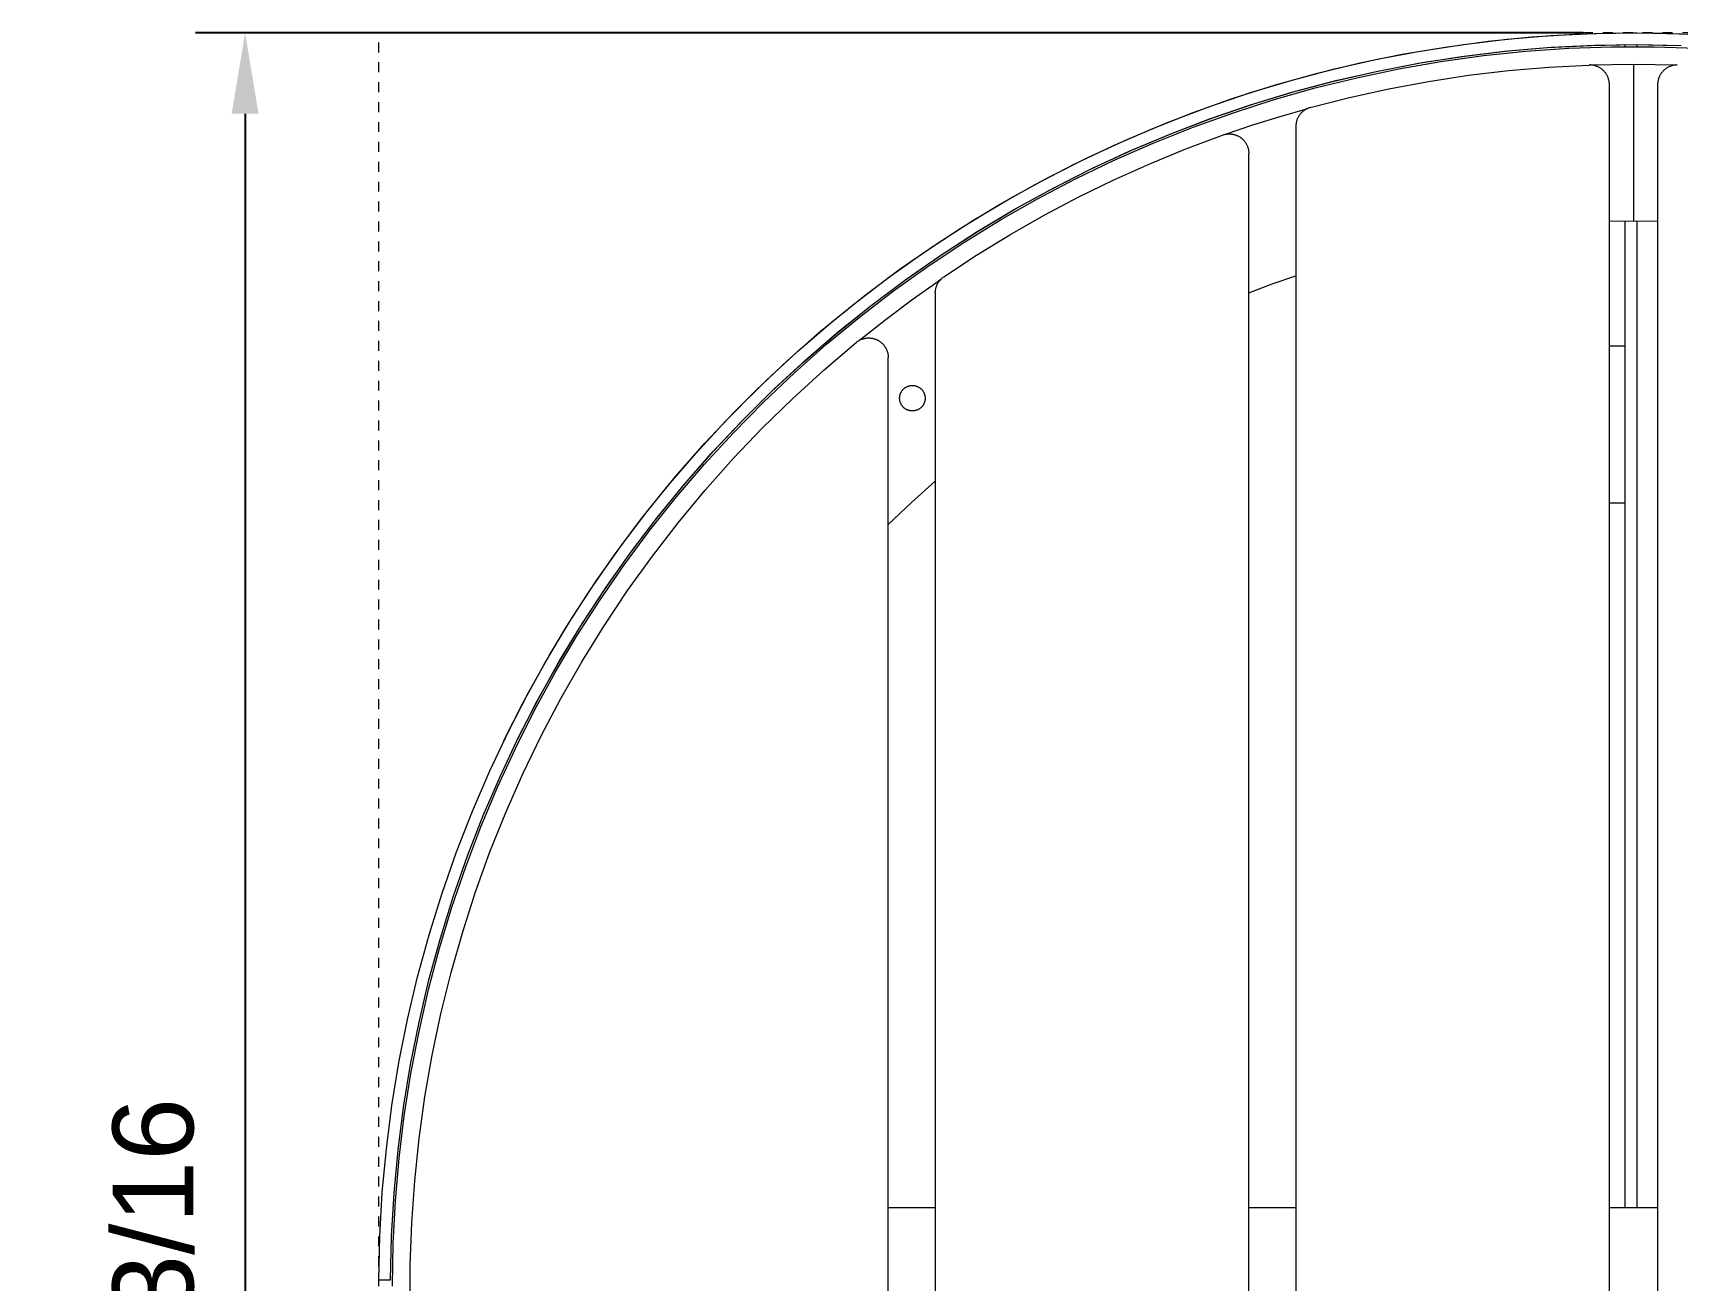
# Model space of a CAD drawing. Header units: inches. Extents: x 4 to 96.5, y 3.2 to 71.9.
# Drawn here: x 4.01 to 20.53, y 15.88 to 28.41 of the extents above; entities that cross this region are included whole.
import ezdxf

# ---------------------------------------------------------------- set-up
doc = ezdxf.new("R2010")
doc.units = ezdxf.units.IN
doc.linetypes.add('HIDDEN', pattern=[1.905, 1.27, -0.635])
for name, color, linetype, lineweight in [('ZANO_R', 7, 'Continuous', 0), ('ZANO_R_przerywana', 250, 'HIDDEN', 0), ('ZANO_W', 1, 'Continuous', 0)]:
    doc.layers.add(name, color=color, linetype=linetype, lineweight=lineweight)
doc.styles.add('Arial', font='arial.ttf')
doc.styles.get("Standard").update_dxf_attribs({"font": 'arial.ttf'})
doc.dimstyles.new('amerykanie', dxfattribs={"dimtxt": 50, "dimasz": 50, "dimexe": 0.5, "dimexo": 0.5, "dimgap": 1, "dimtad": 1, "dimdec": 0, "dimzin": 0, "dimlunit": 5, "dimtxsty": 'Standard', "dimcen": 0.09, "dimclrd": 1, "dimclre": 1, "dimclrt": 1, "dimazin": 0, "dimtfac": 1, "dimtdec": 0, "dimtmove": 0, "dimatfit": 3, "dimfxl": 1, "dimtzin": 0, "dimarcsym": 1})

# ---------------------------------------------------------------- blocks, each defined once
blk = doc.blocks.new('*D359')
at = {"layer": 'ZANO_W', "color": 1, "lineweight": -2}
for p, q in [((19.586, 28.414), (5.645, 28.414)), ((6.145, 27.601), (6.145, 4.03)), ((19.586, 3.218), (5.645, 3.218))]:
    blk.add_line(p, q, dxfattribs=at)
at = {"layer": 'ZANO_W', "color": 1}
for points in [[(6.28, 27.601), (6.01, 27.601), (6.145, 28.414)], [(6.01, 4.03), (6.28, 4.03), (6.145, 3.218)]]:
    blk.add_solid(points, dxfattribs=at)
at = {"layer": 'ZANO_W', "color": 1, "insert": (5.225, 15.816), "char_height": 0.8125, "attachment_point": 5, "rotation": 90, "style": 'Arial'}
blk.add_mtext('{\\fArial|b0|i0|c238|p34;25 3/16}', dxfattribs=at)

msp = doc.modelspace()

# ---------------------------------------------------------------- linework, layer by layer
at = {"layer": 'ZANO_R'}
for p, q in [((19.50276, 28.39996), (19.93927, 28.4126)), ((19.69581, 28.40742), (20.13513, 28.41335)), ((19.93927, 28.4126), (20.37595, 28.41011)), ((20.00706, 28.41357), (20.12517, 28.41357)), ((20.00706, 28.41317), (20.00706, 28.41357)), ((20.12517, 28.41357), (20.12517, 28.41339)), ((20.13513, 28.41335), (20.5744, 28.40397)), ((20.37595, 28.41011), (20.81228, 28.39248)), ((17.76898, 28.19861), (18.19955, 28.27146)), ((17.94859, 28.23087), (18.38282, 28.29784)), ((18.19955, 28.27146), (18.63238, 28.32935)), ((18.38282, 28.29784), (18.81912, 28.34962)), ((18.63238, 28.32935), (19.06696, 28.3722)), ((18.79433, 28.22836), (19.22776, 28.26582)), ((18.81912, 28.34962), (19.25696, 28.38616)), ((18.831, 28.23212), (19.26473, 28.26831)), ((19.01159, 28.22928), (19.44071, 28.25896)), ((19.06696, 28.3722), (19.50276, 28.39996)), ((19.22776, 28.26582), (19.66222, 28.28816)), ((19.25696, 28.38616), (19.69581, 28.40742)), ((19.26473, 28.26831), (19.69947, 28.28937)), ((19.44071, 28.25896), (19.87059, 28.2738)), ((19.66222, 28.28816), (20.0972, 28.29534)), ((19.69947, 28.28937), (20.13467, 28.29525)), ((19.87059, 28.2738), (20.30073, 28.2738)), ((20.00706, 28.27541), (20.00706, 28.29507)), ((20.0972, 28.29534), (20.53217, 28.28735)), ((20.12517, 28.29526), (20.12517, 28.2756)), ((20.13467, 28.29525), (20.56981, 28.28595)), ((20.30073, 28.2738), (20.73062, 28.25896)), ((16.91671, 28.00837), (17.3412, 28.11088)), ((17.08846, 28.05172), (17.51696, 28.14879)), ((17.3412, 28.11088), (17.76898, 28.19861)), ((17.50557, 28.02573), (17.93272, 28.10824)), ((17.51696, 28.14879), (17.94859, 28.23087)), ((17.54105, 28.03317), (17.96863, 28.11447)), ((17.73396, 28.05172), (18.15771, 28.1256)), ((17.93272, 28.10824), (18.36248, 28.17581)), ((17.96863, 28.11447), (18.39879, 28.18081)), ((18.15771, 28.1256), (18.58376, 28.18481)), ((18.36248, 28.17581), (18.79433, 28.22836)), ((18.39879, 28.18081), (18.831, 28.23212)), ((18.58376, 28.18481), (19.01159, 28.22928)), ((19.2405, 28.06939), (19.64555, 28.09061)), ((19.65228, 28.09074), (19.64555, 28.09061)), ((19.65901, 28.09064), (19.65228, 28.09074)), ((19.65479, 28.09073), (19.87321, 28.09656)), ((19.66573, 28.0903), (19.65901, 28.09064)), ((19.67243, 28.08974), (19.66573, 28.0903)), ((19.67912, 28.08895), (19.67243, 28.08974)), ((19.68577, 28.08793), (19.67912, 28.08895)), ((19.69238, 28.08668), (19.68577, 28.08793)), ((19.69894, 28.08521), (19.69238, 28.08668)), ((19.70546, 28.08351), (19.69894, 28.08521)), ((19.71191, 28.0816), (19.70546, 28.08351)), ((19.71829, 28.07946), (19.71191, 28.0816)), ((19.72459, 28.07711), (19.71829, 28.07946)), ((19.87321, 28.09656), (20.09169, 28.0985)), ((20.09169, 28.0985), (20.09169, 26.52376)), ((20.09169, 28.0985), (20.31018, 28.09656)), ((20.31018, 28.09656), (20.5286, 28.09073)), ((20.4651, 28.07946), (20.4588, 28.07711)), ((20.47148, 28.0816), (20.4651, 28.07946)), ((20.47793, 28.08351), (20.47148, 28.0816)), ((20.48444, 28.08521), (20.47793, 28.08351)), ((20.49101, 28.08668), (20.48444, 28.08521)), ((20.49762, 28.08793), (20.49101, 28.08668)), ((20.50427, 28.08895), (20.49762, 28.08793)), ((20.51095, 28.08974), (20.50427, 28.08895)), ((20.51766, 28.0903), (20.51095, 28.08974)), ((20.52438, 28.09064), (20.51766, 28.0903)), ((20.53111, 28.09074), (20.52438, 28.09064)), ((16.2429, 27.81306), (16.6636, 27.93977)), ((16.49603, 27.89122), (16.91671, 28.00837)), ((16.66121, 27.81632), (17.08157, 27.92838)), ((16.6636, 27.93977), (17.08846, 28.05172)), ((16.69568, 27.8261), (17.11656, 27.93701)), ((16.89537, 27.86032), (17.31302, 27.96326)), ((17.08157, 27.92838), (17.50557, 28.02573)), ((17.11656, 27.93701), (17.54105, 28.03317)), ((17.31302, 27.96326), (17.73396, 28.05172)), ((17.63388, 27.85132), (18.03262, 27.92571)), ((18.03262, 27.92571), (18.43359, 27.98689)), ((18.43359, 27.98689), (18.83636, 28.0348)), ((18.83636, 28.0348), (19.2405, 28.06939)), ((19.73081, 28.07454), (19.72459, 28.07711)), ((19.73694, 28.07176), (19.73081, 28.07454)), ((19.74297, 28.06878), (19.73694, 28.07176)), ((19.74889, 28.06559), (19.74297, 28.06878)), ((19.7547, 28.06219), (19.74889, 28.06559)), ((19.76039, 28.05861), (19.7547, 28.06219)), ((19.76596, 28.05483), (19.76039, 28.05861)), ((19.77139, 28.05086), (19.76596, 28.05483)), ((19.77669, 28.04671), (19.77139, 28.05086)), ((19.78184, 28.04238), (19.77669, 28.04671)), ((19.78684, 28.03787), (19.78184, 28.04238)), ((19.79168, 28.0332), (19.78684, 28.03787)), ((19.79636, 28.02837), (19.79168, 28.0332)), ((19.80087, 28.02338), (19.79636, 28.02837)), ((19.80521, 28.01823), (19.80087, 28.02338)), ((19.80937, 28.01294), (19.80521, 28.01823)), ((19.81335, 28.00752), (19.80937, 28.01294)), ((19.81714, 28.00196), (19.81335, 28.00752)), ((19.82074, 27.99627), (19.81714, 28.00196)), ((19.82414, 27.99047), (19.82074, 27.99627)), ((19.82734, 27.98455), (19.82414, 27.99047)), ((19.83033, 27.97852), (19.82734, 27.98455)), ((19.83312, 27.9724), (19.83033, 27.97852)), ((19.8357, 27.96618), (19.83312, 27.9724)), ((19.83806, 27.95988), (19.8357, 27.96618)), ((19.84021, 27.95351), (19.83806, 27.95988)), ((19.84214, 27.94706), (19.84021, 27.95351)), ((19.84384, 27.94055), (19.84214, 27.94706)), ((19.84532, 27.93399), (19.84384, 27.94055)), ((19.84658, 27.92738), (19.84532, 27.93399)), ((19.84761, 27.92073), (19.84658, 27.92738)), ((19.84842, 27.91405), (19.84761, 27.92073)), ((19.84899, 27.90735), (19.84842, 27.91405)), ((20.33497, 27.91405), (20.3344, 27.90735)), ((20.33577, 27.92073), (20.33497, 27.91405)), ((20.3368, 27.92738), (20.33577, 27.92073)), ((20.33806, 27.93399), (20.3368, 27.92738)), ((20.33955, 27.94055), (20.33806, 27.93399)), ((20.34125, 27.94706), (20.33955, 27.94055)), ((20.34318, 27.95351), (20.34125, 27.94706)), ((20.34533, 27.95988), (20.34318, 27.95351)), ((20.34769, 27.96618), (20.34533, 27.95988)), ((20.35027, 27.9724), (20.34769, 27.96618)), ((20.35306, 27.97852), (20.35027, 27.9724)), ((20.35605, 27.98455), (20.35306, 27.97852)), ((20.35925, 27.99047), (20.35605, 27.98455)), ((20.36265, 27.99627), (20.35925, 27.99047)), ((20.36625, 28.00196), (20.36265, 27.99627)), ((20.37004, 28.00752), (20.36625, 28.00196)), ((20.37402, 28.01294), (20.37004, 28.00752)), ((20.37818, 28.01823), (20.37402, 28.01294)), ((20.38251, 28.02338), (20.37818, 28.01823)), ((20.38703, 28.02837), (20.38251, 28.02338)), ((20.39171, 28.0332), (20.38703, 28.02837)), ((20.39655, 28.03787), (20.39171, 28.0332)), ((20.40155, 28.04238), (20.39655, 28.03787)), ((20.4067, 28.04671), (20.40155, 28.04238)), ((20.41199, 28.05086), (20.4067, 28.04671)), ((20.41743, 28.05483), (20.41199, 28.05086)), ((20.42299, 28.05861), (20.41743, 28.05483)), ((20.42868, 28.06219), (20.42299, 28.05861)), ((20.4345, 28.06559), (20.42868, 28.06219)), ((20.44042, 28.06878), (20.4345, 28.06559)), ((20.44645, 28.07176), (20.44042, 28.06878)), ((20.45258, 28.07454), (20.44645, 28.07176)), ((20.4588, 28.07711), (20.45258, 28.07454)), ((15.66811, 27.61353), (16.07967, 27.75955)), ((15.82688, 27.67177), (16.2429, 27.81306)), ((16.07967, 27.75955), (16.49603, 27.89122)), ((16.24501, 27.68967), (16.66121, 27.81632)), ((16.27893, 27.70059), (16.69568, 27.8261)), ((16.48153, 27.74303), (16.89537, 27.86032)), ((16.84487, 27.66326), (17.23782, 27.7638)), ((17.23782, 27.7638), (17.63388, 27.85132)), ((19.84934, 27.90063), (19.84899, 27.90735)), ((19.84945, 27.8939), (19.84934, 27.90063)), ((19.84945, 3.7371), (19.84945, 27.8939)), ((20.33405, 27.90063), (20.33394, 27.8939)), ((20.33394, 27.8939), (20.33394, 3.7371)), ((20.3344, 27.90735), (20.33405, 27.90063)), ((15.26187, 27.45334), (15.66811, 27.61353)), ((15.41604, 27.51605), (15.82688, 27.67177)), ((15.66723, 27.46595), (16.07199, 27.61152)), ((15.83348, 27.54859), (16.24501, 27.68967)), ((15.8668, 27.56062), (16.27893, 27.70059)), ((16.07199, 27.61152), (16.48153, 27.74303)), ((16.54258, 27.57458), (16.82091, 27.65502)), ((16.73632, 27.58738), (16.73251, 27.5818)), ((16.74033, 27.59281), (16.73632, 27.58738)), ((16.74452, 27.59811), (16.74033, 27.59281)), ((16.74888, 27.60326), (16.74452, 27.59811)), ((16.75343, 27.60826), (16.74888, 27.60326)), ((16.75814, 27.6131), (16.75343, 27.60826)), ((16.76301, 27.61777), (16.75814, 27.6131)), ((16.76804, 27.62228), (16.76301, 27.61777)), ((16.77323, 27.62661), (16.76804, 27.62228)), ((16.77856, 27.63076), (16.77323, 27.62661)), ((16.78402, 27.63472), (16.77856, 27.63076)), ((16.78962, 27.63849), (16.78402, 27.63472)), ((16.79535, 27.64207), (16.78962, 27.63849)), ((16.8012, 27.64546), (16.79535, 27.64207)), ((16.80715, 27.64863), (16.8012, 27.64546)), ((16.81322, 27.65161), (16.80715, 27.64863)), ((16.81938, 27.65437), (16.81322, 27.65161)), ((16.82564, 27.65692), (16.81938, 27.65437)), ((16.83197, 27.65925), (16.82564, 27.65692)), ((16.83839, 27.66137), (16.83197, 27.65925)), ((16.84487, 27.66326), (16.83839, 27.66137)), ((14.86142, 27.27917), (15.26187, 27.45334)), ((15.01087, 27.34611), (15.41604, 27.51605)), ((15.26773, 27.3065), (15.66723, 27.46595)), ((15.42712, 27.39326), (15.83348, 27.54859)), ((15.45981, 27.40636), (15.8668, 27.56062)), ((15.992, 27.39413), (16.26622, 27.4876)), ((16.26622, 27.4876), (16.54258, 27.57458)), ((16.70008, 27.48014), (16.69996, 27.47339)), ((16.69996, 27.47339), (16.69996, 4.1576)), ((16.70043, 27.48689), (16.70008, 27.48014)), ((16.701, 27.49362), (16.70043, 27.48689)), ((16.70181, 27.50032), (16.701, 27.49362)), ((16.70285, 27.50699), (16.70181, 27.50032)), ((16.70412, 27.51363), (16.70285, 27.50699)), ((16.70561, 27.52021), (16.70412, 27.51363)), ((16.70733, 27.52675), (16.70561, 27.52021)), ((16.70927, 27.53321), (16.70733, 27.52675)), ((16.71144, 27.53961), (16.70927, 27.53321)), ((16.71382, 27.54593), (16.71144, 27.53961)), ((16.71641, 27.55217), (16.71382, 27.54593)), ((16.71922, 27.55831), (16.71641, 27.55217)), ((16.72224, 27.56435), (16.71922, 27.55831)), ((16.72546, 27.57028), (16.72224, 27.56435)), ((16.72889, 27.5761), (16.72546, 27.57028)), ((16.73251, 27.5818), (16.72889, 27.5761)), ((14.46725, 27.09122), (14.86142, 27.27917)), ((14.61188, 27.16213), (15.01087, 27.34611)), ((14.87398, 27.13336), (15.26773, 27.3065)), ((15.02642, 27.22386), (15.42712, 27.39326)), ((15.05845, 27.23801), (15.45981, 27.40636)), ((15.59584, 27.24851), (15.96465, 27.38656)), ((15.96465, 27.38656), (15.97114, 27.38874)), ((15.97114, 27.38874), (15.9777, 27.3907)), ((15.9777, 27.3907), (15.98433, 27.39243)), ((15.98433, 27.39243), (15.99101, 27.39393)), ((15.99101, 27.39393), (15.99774, 27.39519)), ((15.99774, 27.39519), (16.0045, 27.39622)), ((16.0045, 27.39622), (16.0113, 27.39701)), ((16.0113, 27.39701), (16.01813, 27.39757)), ((16.01813, 27.39757), (16.02497, 27.39789)), ((16.02497, 27.39789), (16.03181, 27.39797)), ((16.03181, 27.39797), (16.03866, 27.39781)), ((16.03866, 27.39781), (16.04549, 27.39741)), ((16.04549, 27.39741), (16.05231, 27.39678)), ((16.05231, 27.39678), (16.0591, 27.39591)), ((16.0591, 27.39591), (16.06585, 27.3948)), ((16.06585, 27.3948), (16.07257, 27.39346)), ((16.07257, 27.39346), (16.07923, 27.39189)), ((16.07923, 27.39189), (16.08583, 27.39009)), ((16.08583, 27.39009), (16.09237, 27.38806)), ((16.09237, 27.38806), (16.09883, 27.3858)), ((16.09883, 27.3858), (16.10522, 27.38332)), ((16.10522, 27.38332), (16.11151, 27.38062)), ((16.11151, 27.38062), (16.1177, 27.3777)), ((16.1177, 27.3777), (16.12379, 27.37457)), ((16.12379, 27.37457), (16.12976, 27.37122)), ((16.12976, 27.37122), (16.13562, 27.36768)), ((16.13562, 27.36768), (16.14134, 27.36393)), ((16.14134, 27.36393), (16.14694, 27.35998)), ((16.14694, 27.35998), (16.15239, 27.35584)), ((16.15239, 27.35584), (16.1577, 27.35152)), ((16.1577, 27.35152), (16.16285, 27.34701)), ((16.16285, 27.34701), (16.16784, 27.34233)), ((16.16784, 27.34233), (16.17267, 27.33747)), ((16.17267, 27.33747), (16.17733, 27.33245)), ((16.17733, 27.33245), (16.1818, 27.32727)), ((16.1818, 27.32727), (16.1861, 27.32194)), ((16.1861, 27.32194), (16.19021, 27.31647)), ((16.19021, 27.31647), (16.19412, 27.31085)), ((16.19412, 27.31085), (16.19784, 27.3051)), ((16.19784, 27.3051), (16.20135, 27.29923)), ((16.20135, 27.29923), (16.20466, 27.29323)), ((16.20466, 27.29323), (16.20776, 27.28713)), ((16.20776, 27.28713), (16.21064, 27.28092)), ((16.21064, 27.28092), (16.21331, 27.27461)), ((16.21331, 27.27461), (16.21575, 27.26822)), ((16.21575, 27.26822), (16.21797, 27.26174)), ((16.21797, 27.26174), (16.21997, 27.25519)), ((16.21997, 27.25519), (16.22173, 27.24858)), ((14.07983, 26.88972), (14.46725, 27.09122)), ((14.21955, 26.96436), (14.61188, 27.16213)), ((14.48643, 26.94673), (14.87398, 27.13336)), ((14.63186, 27.04059), (15.02642, 27.22386)), ((14.6632, 27.05576), (15.05845, 27.23801)), ((14.87244, 26.9373), (15.23165, 27.0987)), ((15.23165, 27.0987), (15.59584, 27.24851)), ((16.22173, 27.24858), (16.22327, 27.24191)), ((16.22327, 27.24191), (16.22457, 27.23519)), ((16.22457, 27.23519), (16.22564, 27.22842)), ((16.22564, 27.22842), (16.22647, 27.22163)), ((16.22647, 27.22163), (16.22706, 27.21481)), ((16.22706, 27.21481), (16.22742, 27.20797)), ((16.22742, 27.20797), (16.22754, 27.20113)), ((16.22754, 4.42987), (16.22754, 27.20113)), ((13.83435, 26.75303), (14.21955, 26.96436)), ((14.10556, 26.74683), (14.48643, 26.94673)), ((14.24394, 26.84368), (14.63186, 27.04059)), ((14.27454, 26.85984), (14.6632, 27.05576)), ((14.51859, 26.76447), (14.87244, 26.9373)), ((13.69963, 26.67492), (14.07983, 26.88972)), ((13.86311, 26.63337), (14.24394, 26.84368)), ((13.89296, 26.65049), (14.27454, 26.85984)), ((14.17047, 26.58038), (14.51859, 26.76447)), ((13.3271, 26.44706), (13.69963, 26.67492)), ((13.45676, 26.52839), (13.83435, 26.75303)), ((13.48984, 26.40992), (13.86311, 26.63337)), ((13.5189, 26.42795), (13.89296, 26.65049)), ((13.73182, 26.53391), (14.10556, 26.74683)), ((12.96269, 26.20644), (13.3271, 26.44706)), ((13.08722, 26.29072), (13.45676, 26.52839)), ((13.15283, 26.19251), (13.5189, 26.42795)), ((13.36565, 26.30821), (13.73182, 26.53391)), ((13.82842, 26.38522), (14.17047, 26.58038)), ((19.84945, 26.52102), (20.09169, 26.52376)), ((20.00706, 16.60287), (20.00706, 26.52342)), ((20.09169, 26.52376), (20.33394, 26.52102)), ((20.12517, 26.52371), (20.12517, 16.60287)), ((12.7262, 26.04031), (13.08722, 26.29072)), ((13.00748, 26.07001), (13.36565, 26.30821)), ((13.12459, 26.17359), (13.48984, 26.40992)), ((13.49281, 26.17921), (13.82842, 26.38522)), ((12.60683, 25.95333), (12.96269, 26.20644)), ((12.7678, 25.92467), (13.12459, 26.17359)), ((12.7952, 25.94445), (13.15283, 26.19251)), ((13.16397, 25.96253), (13.49281, 26.17921)), ((12.25997, 25.68803), (12.60683, 25.95333)), ((12.37414, 25.77746), (12.7262, 26.04031)), ((12.44643, 25.68407), (12.7952, 25.94445)), ((12.65775, 25.81959), (13.00748, 26.07001)), ((12.85677, 25.74163), (13.13553, 25.93893)), ((13.10889, 25.92058), (13.13523, 25.93873)), ((13.1281, 25.93106), (13.13274, 25.93608)), ((13.13274, 25.93608), (13.13755, 25.94093)), ((13.13755, 25.94093), (13.14253, 25.94561)), ((13.14253, 25.94561), (13.14766, 25.95012)), ((13.14766, 25.95012), (13.15295, 25.95445)), ((13.15295, 25.95445), (13.15839, 25.95859)), ((13.15839, 25.95859), (13.16397, 25.96253)), ((16.46275, 25.8901), (16.69996, 25.97242)), ((12.03145, 25.5025), (12.37414, 25.77746)), ((12.31688, 25.55725), (12.65775, 25.81959)), ((12.4199, 25.66348), (12.7678, 25.92467)), ((13.07805, 25.79992), (13.07817, 25.80675)), ((13.07805, 25.79992), (13.07805, 5.83107)), ((13.07817, 25.80675), (13.07852, 25.81358)), ((13.07852, 25.81358), (13.07912, 25.82039)), ((13.07912, 25.82039), (13.07995, 25.82717)), ((13.07995, 25.82717), (13.08101, 25.83392)), ((13.08101, 25.83392), (13.08231, 25.84063)), ((13.08231, 25.84063), (13.08384, 25.84729)), ((13.08384, 25.84729), (13.0856, 25.8539)), ((13.0856, 25.8539), (13.08758, 25.86043)), ((13.08758, 25.86043), (13.0898, 25.8669)), ((13.0898, 25.8669), (13.09223, 25.87329)), ((13.09223, 25.87329), (13.09489, 25.87958)), ((13.09489, 25.87958), (13.09776, 25.88578)), ((13.09776, 25.88578), (13.10085, 25.89188)), ((13.10085, 25.89188), (13.10415, 25.89787)), ((13.10415, 25.89787), (13.10765, 25.90373)), ((13.10765, 25.90373), (13.11135, 25.90948)), ((13.11135, 25.90948), (13.11526, 25.91509)), ((13.11526, 25.91509), (13.11935, 25.92056)), ((13.11935, 25.92056), (13.12363, 25.92589)), ((13.12363, 25.92589), (13.1281, 25.93106)), ((16.22754, 25.80225), (16.46275, 25.8901)), ((11.92251, 25.41088), (12.25997, 25.68803)), ((12.08131, 25.39031), (12.4199, 25.66348)), ((12.10696, 25.41169), (12.44643, 25.68407)), ((12.58361, 25.53665), (12.85677, 25.74163)), ((11.69856, 25.21576), (12.03145, 25.5025)), ((11.98526, 25.28329), (12.31688, 25.55725)), ((12.31625, 25.32416), (12.58361, 25.53665)), ((11.59485, 25.12219), (11.92251, 25.41088)), ((11.66329, 24.99806), (11.98526, 25.28329)), ((11.75246, 25.10551), (12.08131, 25.39031)), ((11.77719, 25.12763), (12.10696, 25.41169)), ((11.96015, 25.02681), (12.28375, 25.30246)), ((12.28375, 25.30246), (12.28911, 25.30671)), ((12.28911, 25.30671), (12.29461, 25.31077)), ((12.29461, 25.31077), (12.30026, 25.31464)), ((12.30026, 25.31464), (12.30603, 25.31832)), ((12.30603, 25.31832), (12.31192, 25.32179)), ((12.31192, 25.32179), (12.31794, 25.32505)), ((12.31794, 25.32505), (12.32406, 25.3281)), ((12.32406, 25.3281), (12.33028, 25.33094)), ((12.33028, 25.33094), (12.3366, 25.33355)), ((12.3366, 25.33355), (12.34301, 25.33595)), ((12.34301, 25.33595), (12.3495, 25.33813)), ((12.3495, 25.33813), (12.35605, 25.34007)), ((12.35605, 25.34007), (12.36268, 25.34179)), ((12.36268, 25.34179), (12.36935, 25.34328)), ((12.36935, 25.34328), (12.37608, 25.34453)), ((12.37608, 25.34453), (12.38284, 25.34555)), ((12.38284, 25.34555), (12.38964, 25.34633)), ((12.38964, 25.34633), (12.39646, 25.34688)), ((12.39646, 25.34688), (12.40329, 25.34719)), ((12.40329, 25.34719), (12.41013, 25.34726)), ((12.41013, 25.34726), (12.41697, 25.3471)), ((12.41697, 25.3471), (12.4238, 25.34669)), ((12.4238, 25.34669), (12.43061, 25.34605)), ((12.43061, 25.34605), (12.4374, 25.34518)), ((12.4374, 25.34518), (12.44414, 25.34406)), ((12.44414, 25.34406), (12.45085, 25.34272)), ((12.45085, 25.34272), (12.45751, 25.34114)), ((12.45751, 25.34114), (12.46411, 25.33933)), ((12.46411, 25.33933), (12.47064, 25.3373)), ((12.47064, 25.3373), (12.47709, 25.33503)), ((12.47709, 25.33503), (12.48347, 25.33255)), ((12.48347, 25.33255), (12.48975, 25.32984)), ((12.48975, 25.32984), (12.49593, 25.32692)), ((12.49593, 25.32692), (12.50202, 25.32379)), ((12.50202, 25.32379), (12.50798, 25.32044)), ((12.50798, 25.32044), (12.51383, 25.31689)), ((12.51383, 25.31689), (12.51955, 25.31314)), ((12.51955, 25.31314), (12.52514, 25.3092)), ((12.52514, 25.3092), (12.53059, 25.30506)), ((12.53059, 25.30506), (12.53589, 25.30073)), ((12.53589, 25.30073), (12.54103, 25.29622)), ((12.54103, 25.29622), (12.54602, 25.29154)), ((12.54602, 25.29154), (12.55084, 25.28669)), ((12.55084, 25.28669), (12.55549, 25.28167)), ((12.55549, 25.28167), (12.55996, 25.27649)), ((12.55996, 25.27649), (12.56425, 25.27116)), ((12.56425, 25.27116), (12.56835, 25.26569)), ((11.2774, 24.82233), (11.59485, 25.12219)), ((11.37587, 24.91758), (11.69856, 25.21576)), ((11.45752, 24.83225), (11.77719, 25.12763)), ((12.56835, 25.26569), (12.57226, 25.26007)), ((12.57226, 25.26007), (12.57597, 25.25433)), ((12.57597, 25.25433), (12.57948, 25.24846)), ((12.57948, 25.24846), (12.58278, 25.24247)), ((12.58278, 25.24247), (12.58588, 25.23636)), ((12.58588, 25.23636), (12.58876, 25.23016)), ((12.58876, 25.23016), (12.59142, 25.22386)), ((12.59142, 25.22386), (12.59386, 25.21747)), ((12.59386, 25.21747), (12.59608, 25.21099)), ((12.59608, 25.21099), (12.59807, 25.20445)), ((12.59807, 25.20445), (12.59983, 25.19784)), ((12.59983, 25.19784), (12.60136, 25.19117)), ((12.60136, 25.19117), (12.60266, 25.18446)), ((12.60266, 25.18446), (12.60373, 25.1777)), ((12.60373, 25.1777), (12.60456, 25.17091)), ((12.60456, 25.17091), (12.60515, 25.16409)), ((12.60515, 25.16409), (12.60551, 25.15726)), ((12.60551, 25.15726), (12.60563, 25.15042)), ((12.60563, 6.48057), (12.60563, 25.15042)), ((20.00706, 25.26396), (19.84945, 25.26396)), ((11.35137, 24.70188), (11.66329, 24.99806)), ((11.43373, 24.80942), (11.75246, 25.10551)), ((11.64627, 24.74012), (11.96015, 25.02681)), ((10.97053, 24.51164), (11.2774, 24.82233)), ((11.06377, 24.60833), (11.37587, 24.91758)), ((11.12551, 24.5024), (11.43373, 24.80942)), ((11.14835, 24.5259), (11.45752, 24.83225)), ((12.72419, 24.77443), (12.72539, 24.77868)), ((12.72539, 24.77868), (12.72674, 24.78289)), ((12.72674, 24.78289), (12.72824, 24.78704)), ((12.72824, 24.78704), (12.72987, 24.79114)), ((12.72987, 24.79114), (12.73165, 24.79519)), ((12.73165, 24.79519), (12.73357, 24.79917)), ((12.73357, 24.79917), (12.73562, 24.80308)), ((12.73562, 24.80308), (12.73781, 24.80692)), ((12.73781, 24.80692), (12.74012, 24.81068)), ((12.74012, 24.81068), (12.74257, 24.81435)), ((12.74257, 24.81435), (12.74514, 24.81795)), ((12.74514, 24.81795), (12.74784, 24.82145)), ((12.74784, 24.82145), (12.75065, 24.82485)), ((12.75065, 24.82485), (12.75358, 24.82816)), ((12.75358, 24.82816), (12.75662, 24.83136)), ((12.75662, 24.83136), (12.75977, 24.83446)), ((12.75977, 24.83446), (12.76302, 24.83744)), ((12.76302, 24.83744), (12.76638, 24.84031)), ((12.76638, 24.84031), (12.76983, 24.84307)), ((12.76983, 24.84307), (12.77338, 24.8457)), ((12.77338, 24.8457), (12.77702, 24.84821)), ((12.77702, 24.84821), (12.78074, 24.85059)), ((12.78074, 24.85059), (12.78453, 24.85284)), ((12.78453, 24.85284), (12.78841, 24.85496)), ((12.78841, 24.85496), (12.79236, 24.85695)), ((12.79236, 24.85695), (12.79637, 24.8588)), ((12.79637, 24.8588), (12.80044, 24.8605)), ((12.80044, 24.8605), (12.80457, 24.86207)), ((12.80457, 24.86207), (12.80875, 24.86349)), ((12.80875, 24.86349), (12.81298, 24.86477)), ((12.81298, 24.86477), (12.81725, 24.8659)), ((12.81725, 24.8659), (12.82156, 24.86688)), ((12.82156, 24.86688), (12.82589, 24.86772)), ((12.82589, 24.86772), (12.83026, 24.8684)), ((12.83026, 24.8684), (12.83464, 24.86893)), ((12.83464, 24.86893), (12.83904, 24.86931)), ((12.83904, 24.86931), (12.84345, 24.86954)), ((12.84345, 24.86954), (12.84787, 24.86962)), ((12.84787, 24.86962), (12.85229, 24.86954)), ((12.85229, 24.86954), (12.8567, 24.86931)), ((12.8567, 24.86931), (12.8611, 24.86893)), ((12.8611, 24.86893), (12.86548, 24.8684)), ((12.86548, 24.8684), (12.86985, 24.86772)), ((12.86985, 24.86772), (12.87418, 24.86688)), ((12.87418, 24.86688), (12.87849, 24.8659)), ((12.87849, 24.8659), (12.88276, 24.86477)), ((12.88276, 24.86477), (12.88699, 24.86349)), ((12.88699, 24.86349), (12.89117, 24.86207)), ((12.89117, 24.86207), (12.8953, 24.8605)), ((12.8953, 24.8605), (12.89937, 24.8588)), ((12.89937, 24.8588), (12.90338, 24.85695)), ((12.90338, 24.85695), (12.90733, 24.85496)), ((12.90733, 24.85496), (12.91121, 24.85284)), ((12.91121, 24.85284), (12.915, 24.85059)), ((12.915, 24.85059), (12.91872, 24.84821)), ((12.91872, 24.84821), (12.92236, 24.8457)), ((12.92236, 24.8457), (12.92591, 24.84307)), ((12.92591, 24.84307), (12.92936, 24.84031)), ((12.92936, 24.84031), (12.93272, 24.83744)), ((12.93272, 24.83744), (12.93597, 24.83446)), ((12.93597, 24.83446), (12.93912, 24.83136)), ((12.93912, 24.83136), (12.94216, 24.82816)), ((12.94216, 24.82816), (12.94509, 24.82485)), ((12.94509, 24.82485), (12.9479, 24.82145)), ((12.9479, 24.82145), (12.9506, 24.81795)), ((12.9506, 24.81795), (12.95317, 24.81435)), ((12.95317, 24.81435), (12.95562, 24.81068)), ((12.95562, 24.81068), (12.95793, 24.80692)), ((12.95793, 24.80692), (12.96012, 24.80308)), ((12.96012, 24.80308), (12.96217, 24.79917)), ((12.96217, 24.79917), (12.96409, 24.79519)), ((12.96409, 24.79519), (12.96587, 24.79114)), ((12.96587, 24.79114), (12.9675, 24.78704)), ((12.9675, 24.78704), (12.969, 24.78289)), ((12.969, 24.78289), (12.97035, 24.77868)), ((12.97035, 24.77868), (12.97155, 24.77443)), ((11.04985, 24.39511), (11.35137, 24.70188)), ((11.34251, 24.44275), (11.64627, 24.74012)), ((12.71994, 24.74388), (12.72009, 24.74829)), ((12.71994, 24.73946), (12.71994, 24.74388)), ((12.72009, 24.73505), (12.71994, 24.73946)), ((12.72009, 24.74829), (12.7204, 24.7527)), ((12.7204, 24.73064), (12.72009, 24.73505)), ((12.7204, 24.7527), (12.72086, 24.75709)), ((12.72086, 24.72625), (12.7204, 24.73064)), ((12.72086, 24.75709), (12.72146, 24.76147)), ((12.72146, 24.72187), (12.72086, 24.72625)), ((12.72146, 24.76147), (12.72222, 24.76582)), ((12.72222, 24.71752), (12.72146, 24.72187)), ((12.72222, 24.76582), (12.72313, 24.77014)), ((12.72313, 24.7132), (12.72222, 24.71752)), ((12.72313, 24.77014), (12.72419, 24.77443)), ((12.72419, 24.70891), (12.72313, 24.7132)), ((12.72539, 24.70466), (12.72419, 24.70891)), ((12.72674, 24.70046), (12.72539, 24.70466)), ((12.72824, 24.6963), (12.72674, 24.70046)), ((12.72987, 24.6922), (12.72824, 24.6963)), ((12.73165, 24.68816), (12.72987, 24.6922)), ((12.73357, 24.68418), (12.73165, 24.68816)), ((12.73562, 24.68026), (12.73357, 24.68418)), ((12.73781, 24.67643), (12.73562, 24.68026)), ((12.74012, 24.67267), (12.73781, 24.67643)), ((12.74257, 24.66899), (12.74012, 24.67267)), ((12.74514, 24.6654), (12.74257, 24.66899)), ((12.74784, 24.6619), (12.74514, 24.6654)), ((12.75065, 24.65849), (12.74784, 24.6619)), ((12.75358, 24.65519), (12.75065, 24.65849)), ((12.75662, 24.65198), (12.75358, 24.65519)), ((12.75977, 24.64889), (12.75662, 24.65198)), ((12.76302, 24.6459), (12.75977, 24.64889)), ((12.76638, 24.64303), (12.76302, 24.6459)), ((12.76983, 24.64028), (12.76638, 24.64303)), ((12.77338, 24.63764), (12.76983, 24.64028)), ((12.77702, 24.63513), (12.77338, 24.63764)), ((12.78074, 24.63275), (12.77702, 24.63513)), ((12.78453, 24.6305), (12.78074, 24.63275)), ((12.78841, 24.62838), (12.78453, 24.6305)), ((12.79236, 24.62639), (12.78841, 24.62838)), ((12.79637, 24.62455), (12.79236, 24.62639)), ((12.80044, 24.62284), (12.79637, 24.62455)), ((12.80457, 24.62127), (12.80044, 24.62284)), ((12.80875, 24.61985), (12.80457, 24.62127)), ((12.81298, 24.61857), (12.80875, 24.61985)), ((12.81725, 24.61744), (12.81298, 24.61857)), ((12.82156, 24.61646), (12.81725, 24.61744)), ((12.82589, 24.61563), (12.82156, 24.61646)), ((12.83026, 24.61494), (12.82589, 24.61563)), ((12.83464, 24.61441), (12.83026, 24.61494)), ((12.83904, 24.61403), (12.83464, 24.61441)), ((12.84345, 24.6138), (12.83904, 24.61403)), ((12.84787, 24.61372), (12.84345, 24.6138)), ((12.85229, 24.6138), (12.84787, 24.61372)), ((12.8567, 24.61403), (12.85229, 24.6138)), ((12.8611, 24.61441), (12.8567, 24.61403)), ((12.86548, 24.61494), (12.8611, 24.61441)), ((12.86985, 24.61563), (12.86548, 24.61494)), ((12.87418, 24.61646), (12.86985, 24.61563)), ((12.87849, 24.61744), (12.87418, 24.61646)), ((12.88276, 24.61857), (12.87849, 24.61744)), ((12.88699, 24.61985), (12.88276, 24.61857)), ((12.89117, 24.62127), (12.88699, 24.61985)), ((12.8953, 24.62284), (12.89117, 24.62127)), ((12.89937, 24.62455), (12.8953, 24.62284)), ((12.90338, 24.62639), (12.89937, 24.62455)), ((12.90733, 24.62838), (12.90338, 24.62639)), ((12.91121, 24.6305), (12.90733, 24.62838)), ((12.915, 24.63275), (12.91121, 24.6305)), ((12.91872, 24.63513), (12.915, 24.63275)), ((12.92236, 24.63764), (12.91872, 24.63513)), ((12.92591, 24.64028), (12.92236, 24.63764)), ((12.92936, 24.64303), (12.92591, 24.64028)), ((12.93272, 24.6459), (12.92936, 24.64303)), ((12.93597, 24.64889), (12.93272, 24.6459)), ((12.93912, 24.65198), (12.93597, 24.64889)), ((12.94216, 24.65519), (12.93912, 24.65198)), ((12.94509, 24.65849), (12.94216, 24.65519)), ((12.9479, 24.6619), (12.94509, 24.65849)), ((12.9506, 24.6654), (12.9479, 24.6619)), ((12.95317, 24.66899), (12.9506, 24.6654)), ((12.95562, 24.67267), (12.95317, 24.66899)), ((12.95793, 24.67643), (12.95562, 24.67267)), ((12.96012, 24.68026), (12.95793, 24.67643)), ((12.96217, 24.68418), (12.96012, 24.68026)), ((12.96409, 24.68816), (12.96217, 24.68418)), ((12.96587, 24.6922), (12.96409, 24.68816)), ((12.9675, 24.6963), (12.96587, 24.6922)), ((12.969, 24.70046), (12.9675, 24.6963)), ((12.97035, 24.70466), (12.969, 24.70046)), ((12.97155, 24.70891), (12.97035, 24.70466)), ((12.97155, 24.77443), (12.97261, 24.77014)), ((12.97261, 24.7132), (12.97155, 24.70891)), ((12.97261, 24.77014), (12.97352, 24.76582)), ((12.97352, 24.71752), (12.97261, 24.7132)), ((12.97352, 24.76582), (12.97428, 24.76147)), ((12.97428, 24.72187), (12.97352, 24.71752)), ((12.97428, 24.76147), (12.97489, 24.75709)), ((12.97489, 24.72625), (12.97428, 24.72187)), ((12.97489, 24.75709), (12.97534, 24.7527)), ((12.97534, 24.73064), (12.97489, 24.72625)), ((12.97534, 24.7527), (12.97565, 24.74829)), ((12.97565, 24.73505), (12.97534, 24.73064)), ((12.97565, 24.74829), (12.9758, 24.74388)), ((12.9758, 24.73946), (12.97565, 24.73505)), ((12.9758, 24.74388), (12.9758, 24.73946)), ((10.67462, 24.1905), (10.97053, 24.51164)), ((10.76265, 24.28838), (11.06377, 24.60833)), ((10.82818, 24.18482), (11.12551, 24.5024)), ((10.85005, 24.20895), (11.14835, 24.5259)), ((10.47286, 23.95813), (10.76265, 24.28838)), ((10.7591, 24.07811), (11.04985, 24.39511)), ((11.04921, 24.13504), (11.34251, 24.44275)), ((10.39001, 23.8593), (10.67462, 24.1905)), ((10.5421, 23.85707), (10.82818, 24.18482)), ((10.56298, 23.8818), (10.85005, 24.20895)), ((10.76674, 23.81737), (11.04921, 24.13504)), ((10.19477, 23.61798), (10.47286, 23.95813)), ((10.47946, 23.75127), (10.7591, 24.07811)), ((10.11705, 23.51843), (10.39001, 23.8593)), ((10.26761, 23.51956), (10.5421, 23.85707)), ((10.2875, 23.54483), (10.56298, 23.8818)), ((10.49543, 23.49011), (10.76674, 23.81737)), ((12.83858, 23.69326), (13.07805, 23.9072)), ((10.21127, 23.41498), (10.47946, 23.75127)), ((12.60563, 23.47224), (12.83858, 23.69326)), ((19.84945, 23.68922), (20.00706, 23.68922)), ((9.85607, 23.16831), (10.11705, 23.51843)), ((9.92871, 23.26833), (10.19477, 23.61798)), ((10.00506, 23.17268), (10.26761, 23.51956)), ((10.02393, 23.19846), (10.2875, 23.54483)), ((10.23561, 23.15367), (10.49543, 23.49011)), ((9.95485, 23.06962), (10.21127, 23.41498)), ((9.60738, 22.80936), (9.85607, 23.16831)), ((9.675, 22.90962), (9.92871, 23.26833)), ((9.75476, 22.81686), (10.00506, 23.17268)), ((9.7726, 22.84312), (10.02393, 23.19846)), ((9.98759, 22.80843), (10.23561, 23.15367)), ((9.7105, 22.71562), (9.95485, 23.06962)), ((9.37128, 22.442), (9.60738, 22.80936)), ((9.43396, 22.54229), (9.675, 22.90962)), ((9.51701, 22.45253), (9.75476, 22.81686)), ((9.53382, 22.47922), (9.7726, 22.84312)), ((9.75166, 22.45482), (9.98759, 22.80843)), ((9.47852, 22.3534), (9.7105, 22.71562)), ((9.20587, 22.16677), (9.43396, 22.54229)), ((9.30787, 22.10722), (9.53382, 22.47922)), ((9.14806, 22.06668), (9.37128, 22.442)), ((9.25918, 21.98339), (9.47852, 22.3534)), ((9.2921, 22.08014), (9.51701, 22.45253)), ((9.5281, 22.09325), (9.75166, 22.45482)), ((8.99102, 21.78352), (9.20587, 22.16677)), ((8.93797, 21.68384), (9.14806, 22.06668)), ((9.05274, 21.60602), (9.25918, 21.98339)), ((9.08031, 21.70013), (9.2921, 22.08014)), ((9.09503, 21.72757), (9.30787, 22.10722)), ((9.3172, 21.72417), (9.5281, 22.09325)), ((8.74129, 21.29396), (8.93797, 21.68384)), ((8.78966, 21.39302), (8.99102, 21.78352)), ((8.8819, 21.31297), (9.08031, 21.70013)), ((8.89556, 21.34073), (9.09503, 21.72757)), ((9.11919, 21.34801), (9.3172, 21.72417)), ((8.85944, 21.22176), (9.05274, 21.60602)), ((8.60204, 20.99573), (8.78966, 21.39302)), ((8.7097, 20.94716), (8.89556, 21.34073)), ((8.93431, 20.96522), (9.11919, 21.34801)), ((8.67953, 20.83105), (8.85944, 21.22176)), ((8.42838, 20.59214), (8.60204, 20.99573)), ((8.51321, 20.43437), (8.67953, 20.83105)), ((8.53767, 20.54736), (8.7097, 20.94716)), ((8.76279, 20.57626), (8.93431, 20.96522)), ((8.26891, 20.18274), (8.42838, 20.59214)), ((8.37969, 20.1418), (8.53767, 20.54736)), ((8.60484, 20.1816), (8.76279, 20.57626)), ((8.36068, 20.03218), (8.51321, 20.43437)), ((8.12381, 19.76803), (8.26891, 20.18274)), ((8.46063, 19.78172), (8.60484, 20.1816)), ((8.22212, 19.62497), (8.36068, 20.03218)), ((8.23595, 19.73097), (8.37969, 20.1418)), ((7.99326, 19.34851), (8.12381, 19.76803)), ((8.10662, 19.31539), (8.23595, 19.73097)), ((8.33035, 19.37708), (8.46063, 19.78172)), ((8.0977, 19.21321), (8.22212, 19.62497)), ((7.87741, 18.92469), (7.99326, 19.34851)), ((8.21415, 18.96818), (8.33035, 19.37708)), ((7.98757, 18.79741), (8.0977, 19.21321)), ((7.99187, 18.89554), (8.10662, 19.31539)), ((7.77642, 18.4971), (7.87741, 18.92469)), ((7.89182, 18.47196), (7.99187, 18.89554)), ((8.11217, 18.5555), (8.21415, 18.96818)), ((7.89185, 18.37805), (7.98757, 18.79741)), ((8.02452, 18.13954), (8.11217, 18.5555)), ((7.6904, 18.06624), (7.77642, 18.4971)), ((7.8066, 18.04514), (7.89182, 18.47196)), ((7.81067, 17.95564), (7.89185, 18.37805)), ((7.61945, 17.63264), (7.6904, 18.06624)), ((7.73632, 17.6156), (7.8066, 18.04514)), ((7.95133, 17.72079), (8.02452, 18.13954)), ((7.74411, 17.53068), (7.81067, 17.95564)), ((7.89267, 17.29976), (7.95133, 17.72079)), ((7.56367, 17.19683), (7.61945, 17.63264)), ((7.68106, 17.18388), (7.73632, 17.6156)), ((7.69227, 17.10368), (7.74411, 17.53068)), ((7.52312, 16.75934), (7.56367, 17.19683)), ((7.64089, 16.7505), (7.68106, 17.18388)), ((7.84861, 16.87696), (7.89267, 17.29976)), ((7.65519, 16.67514), (7.69227, 17.10368)), ((7.81921, 16.45288), (7.84861, 16.87696)), ((7.49784, 16.32071), (7.52312, 16.75934)), ((7.61585, 16.31597), (7.64089, 16.7505)), ((7.63292, 16.24557), (7.65519, 16.67514)), ((13.07805, 16.60287), (12.60563, 16.60287)), ((16.69996, 16.60287), (16.22754, 16.60287)), ((20.33394, 16.60287), (19.84945, 16.60287)), ((7.8045, 16.02804), (7.81921, 16.45288)), ((7.48788, 15.88146), (7.49784, 16.32071)), ((7.60599, 15.88084), (7.61585, 16.31597)), ((7.6255, 15.8155), (7.63292, 16.24557)), ((7.8045, 15.60295), (7.8045, 16.02804)), ((7.48788, 15.88146), (7.60599, 15.88084))]:
    msp.add_line(p, q, dxfattribs=at)
at = {"layer": 'ZANO_R_przerywana', "ltscale": 0.05}
for points in [[(7.48771, 3.21766), (7.48771, 28.41357)], [(32.68362, 28.41357), (7.48771, 28.41357)]]:
    msp.add_lwpolyline(points, dxfattribs=at)

# ---------------------------------------------------------------- dimensions: what is measured, and where the dimension line sits
at = {"layer": 'ZANO_W'}
dim = msp.add_linear_dim(base=(6.14497, 3.21766), p1=(20.08566, 28.41357), p2=(20.08566, 3.21766), angle=90, text='{\\fArial|b0|i0|c238|p34;<>}', dimstyle='amerykanie', override={"dimtxt": 0.8125, "dimasz": 0.8125, "dimgap": 0.5, "dimdec": 4, "dimtxsty": 'Arial', "dimaunit": 1, "dimadec": 1, "dimtdec": 4, "dimtmove": 1, "dimfrac": 2}, dxfattribs=at)
dim.commit()
dim.dimension.update_dxf_attribs({"geometry": '*D359', "text_midpoint": (5.22459, 15.81561)})

doc.saveas('drawing.dxf')
